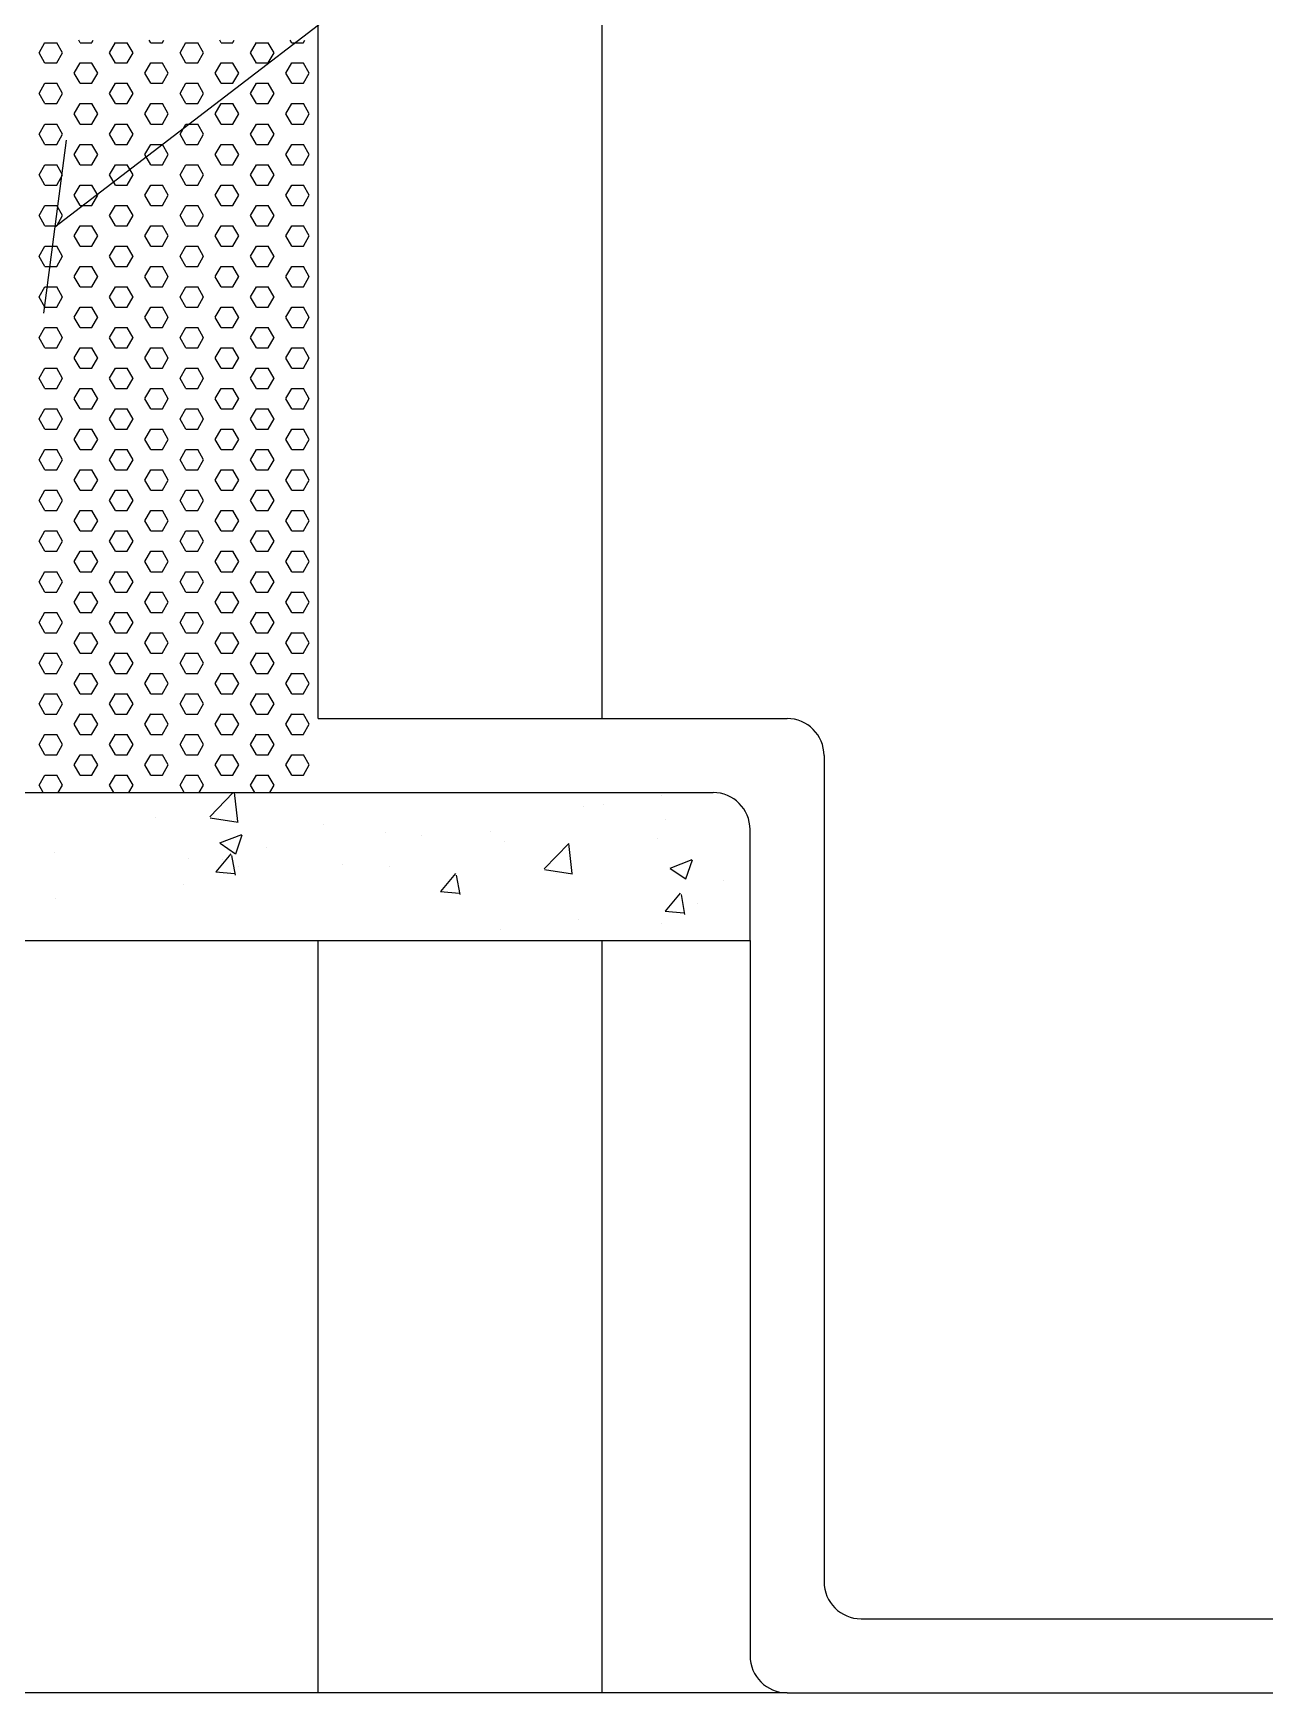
# Model space of a CAD drawing. Header units: metres. Extents: x 75088 to 75192, y -5136 to -5050.
# Drawn here: x 75128.98 to 75129.978, y -5055.519 to -5054.173 of the extents above; entities that cross this region are included whole.
import ezdxf

# ---------------------------------------------------------------- set-up
doc = ezdxf.new("R2010")
doc.units = ezdxf.units.M
doc.header["$MEASUREMENT"] = 0

# ---------------------------------------------------------------- blocks, each defined once
blk = doc.blocks.new('RH')
for p, q in [((33510.8523, -6300.782), (33511.6014, -6300.2078)), ((33511.066, -6301.1808), (33511.066, -6300.2408)), ((33511.296, -6301.1808), (33511.296, -6300.2408)), ((33510.8396, -6300.6409), (33510.8444, -6300.6327)), ((33510.8444, -6300.6328), (33510.8539, -6300.6328)), ((33510.8586, -6300.641), (33510.8539, -6300.6328)), ((33510.8729, -6300.6328), (33510.8718, -6300.6308)), ((33510.873, -6300.6328), (33510.8825, -6300.6328)), ((33510.8825, -6300.6327), (33510.8836, -6300.6308)), ((33510.8968, -6300.6409), (33510.9015, -6300.6327)), ((33510.9016, -6300.6328), (33510.9111, -6300.6328)), ((33510.9158, -6300.641), (33510.911, -6300.6328)), ((33510.9301, -6300.6328), (33510.929, -6300.6308)), ((33510.9301, -6300.6328), (33510.9397, -6300.6328)), ((33510.9396, -6300.6327), (33510.9407, -6300.6308)), ((33510.9539, -6300.6409), (33510.9587, -6300.6327)), ((33510.9587, -6300.6328), (33510.9682, -6300.6328)), ((33510.9729, -6300.641), (33510.9682, -6300.6328)), ((33510.9872, -6300.6328), (33510.9861, -6300.6308)), ((33510.9873, -6300.6328), (33510.9968, -6300.6328)), ((33510.9968, -6300.6327), (33510.9979, -6300.6308)), ((33511.0111, -6300.6409), (33511.0158, -6300.6327)), ((33511.0159, -6300.6328), (33511.0254, -6300.6328)), ((33511.0301, -6300.641), (33511.0253, -6300.6328)), ((33511.0444, -6300.6328), (33511.0433, -6300.6308)), ((33511.0444, -6300.6328), (33511.054, -6300.6328)), ((33511.0539, -6300.6327), (33511.055, -6300.6308)), ((33510.8443, -6300.6493), (33510.8396, -6300.641)), ((33510.8539, -6300.6492), (33510.8587, -6300.6409)), ((33510.9015, -6300.6493), (33510.8967, -6300.641)), ((33510.9111, -6300.6492), (33510.9158, -6300.6409)), ((33510.9586, -6300.6493), (33510.9539, -6300.641)), ((33510.9682, -6300.6492), (33510.973, -6300.6409)), ((33511.0158, -6300.6493), (33511.011, -6300.641)), ((33511.0254, -6300.6492), (33511.0301, -6300.6409)), ((33510.8444, -6300.6492), (33510.8539, -6300.6492)), ((33510.8682, -6300.6574), (33510.873, -6300.6492)), ((33510.8729, -6300.6657), (33510.8682, -6300.6575)), ((33510.873, -6300.6492), (33510.8825, -6300.6492)), ((33510.8872, -6300.6575), (33510.8824, -6300.6493)), ((33510.8825, -6300.6657), (33510.8872, -6300.6574)), ((33510.9016, -6300.6492), (33510.9111, -6300.6492)), ((33510.9253, -6300.6574), (33510.9301, -6300.6492)), ((33510.9301, -6300.6657), (33510.9253, -6300.6575)), ((33510.9301, -6300.6492), (33510.9397, -6300.6492)), ((33510.9444, -6300.6575), (33510.9396, -6300.6493)), ((33510.9396, -6300.6657), (33510.9444, -6300.6574)), ((33510.9587, -6300.6492), (33510.9682, -6300.6492)), ((33510.9825, -6300.6574), (33510.9873, -6300.6492)), ((33510.9872, -6300.6657), (33510.9825, -6300.6575)), ((33510.9873, -6300.6492), (33510.9968, -6300.6492)), ((33511.0015, -6300.6575), (33510.9967, -6300.6493)), ((33510.9968, -6300.6657), (33511.0015, -6300.6574)), ((33511.0159, -6300.6492), (33511.0254, -6300.6492)), ((33511.0396, -6300.6574), (33511.0444, -6300.6492)), ((33511.0444, -6300.6657), (33511.0396, -6300.6575)), ((33511.0444, -6300.6492), (33511.054, -6300.6492)), ((33511.0587, -6300.6575), (33511.0539, -6300.6493)), ((33511.0539, -6300.6657), (33511.0587, -6300.6574)), ((33510.8396, -6300.6739), (33510.8444, -6300.6657)), ((33510.8443, -6300.6822), (33510.8396, -6300.674)), ((33510.8444, -6300.6657), (33510.8539, -6300.6657)), ((33510.8586, -6300.674), (33510.8539, -6300.6657)), ((33510.8539, -6300.6822), (33510.8587, -6300.6739)), ((33510.873, -6300.6657), (33510.8825, -6300.6657)), ((33510.9015, -6300.6822), (33510.8967, -6300.674)), ((33510.8968, -6300.6739), (33510.9015, -6300.6657)), ((33510.9016, -6300.6657), (33510.9111, -6300.6657)), ((33510.9158, -6300.674), (33510.911, -6300.6657)), ((33510.9111, -6300.6822), (33510.9158, -6300.6739)), ((33510.9301, -6300.6657), (33510.9397, -6300.6657)), ((33510.9539, -6300.6739), (33510.9587, -6300.6657)), ((33510.9586, -6300.6822), (33510.9539, -6300.674)), ((33510.9587, -6300.6657), (33510.9682, -6300.6657)), ((33510.9729, -6300.674), (33510.9682, -6300.6657)), ((33510.9682, -6300.6822), (33510.973, -6300.6739)), ((33510.9873, -6300.6657), (33510.9968, -6300.6657)), ((33511.0158, -6300.6822), (33511.011, -6300.674)), ((33511.0111, -6300.6739), (33511.0158, -6300.6657)), ((33511.0159, -6300.6657), (33511.0254, -6300.6657)), ((33511.0301, -6300.674), (33511.0253, -6300.6657)), ((33511.0254, -6300.6822), (33511.0301, -6300.6739)), ((33511.0444, -6300.6657), (33511.054, -6300.6657)), ((33510.8444, -6300.6822), (33510.8539, -6300.6822)), ((33510.8682, -6300.6904), (33510.873, -6300.6822)), ((33510.873, -6300.6822), (33510.8825, -6300.6822)), ((33510.8872, -6300.6905), (33510.8824, -6300.6822)), ((33510.9016, -6300.6822), (33510.9111, -6300.6822)), ((33510.9253, -6300.6904), (33510.9301, -6300.6822)), ((33510.9301, -6300.6822), (33510.9397, -6300.6822)), ((33510.9444, -6300.6905), (33510.9396, -6300.6822)), ((33510.9587, -6300.6822), (33510.9682, -6300.6822)), ((33510.9825, -6300.6904), (33510.9873, -6300.6822)), ((33510.9873, -6300.6822), (33510.9968, -6300.6822)), ((33511.0015, -6300.6905), (33510.9967, -6300.6822)), ((33511.0159, -6300.6822), (33511.0254, -6300.6822)), ((33511.0396, -6300.6904), (33511.0444, -6300.6822)), ((33511.0444, -6300.6822), (33511.054, -6300.6822)), ((33511.0587, -6300.6905), (33511.0539, -6300.6822)), ((33510.8396, -6300.7069), (33510.8444, -6300.6987)), ((33510.8444, -6300.6987), (33510.8539, -6300.6987)), ((33510.8586, -6300.707), (33510.8539, -6300.6987)), ((33510.8729, -6300.6987), (33510.8682, -6300.6905)), ((33510.873, -6300.6987), (33510.8825, -6300.6987)), ((33510.8825, -6300.6987), (33510.8872, -6300.6904)), ((33510.8968, -6300.7069), (33510.9015, -6300.6987)), ((33510.9016, -6300.6987), (33510.9111, -6300.6987)), ((33510.9158, -6300.707), (33510.911, -6300.6987)), ((33510.9301, -6300.6987), (33510.9253, -6300.6905)), ((33510.9301, -6300.6987), (33510.9397, -6300.6987)), ((33510.9396, -6300.6987), (33510.9444, -6300.6904)), ((33510.9539, -6300.7069), (33510.9587, -6300.6987)), ((33510.9587, -6300.6987), (33510.9682, -6300.6987)), ((33510.9729, -6300.707), (33510.9682, -6300.6987)), ((33510.9872, -6300.6987), (33510.9825, -6300.6905)), ((33510.9873, -6300.6987), (33510.9968, -6300.6987)), ((33510.9968, -6300.6987), (33511.0015, -6300.6904)), ((33511.0111, -6300.7069), (33511.0158, -6300.6987)), ((33511.0159, -6300.6987), (33511.0254, -6300.6987)), ((33511.0301, -6300.707), (33511.0253, -6300.6987)), ((33511.0444, -6300.6987), (33511.0396, -6300.6905)), ((33511.0444, -6300.6987), (33511.054, -6300.6987)), ((33511.0539, -6300.6987), (33511.0587, -6300.6904)), ((33510.8443, -6300.7152), (33510.8396, -6300.707)), ((33510.8444, -6300.7152), (33510.8539, -6300.7152)), ((33510.8539, -6300.7152), (33510.8587, -6300.7069)), ((33510.8682, -6300.7234), (33510.873, -6300.7152)), ((33510.873, -6300.7152), (33510.8825, -6300.7152)), ((33510.8872, -6300.7235), (33510.8824, -6300.7152)), ((33510.9015, -6300.7152), (33510.8967, -6300.707)), ((33510.9016, -6300.7152), (33510.9111, -6300.7152)), ((33510.9111, -6300.7152), (33510.9158, -6300.7069)), ((33510.9253, -6300.7234), (33510.9301, -6300.7152)), ((33510.9301, -6300.7152), (33510.9397, -6300.7152)), ((33510.9444, -6300.7235), (33510.9396, -6300.7152)), ((33510.9586, -6300.7152), (33510.9539, -6300.707)), ((33510.9587, -6300.7152), (33510.9682, -6300.7152)), ((33510.9682, -6300.7152), (33510.973, -6300.7069)), ((33510.9825, -6300.7234), (33510.9873, -6300.7152)), ((33510.9873, -6300.7152), (33510.9968, -6300.7152)), ((33511.0015, -6300.7235), (33510.9967, -6300.7152)), ((33511.0158, -6300.7152), (33511.011, -6300.707)), ((33511.0159, -6300.7152), (33511.0254, -6300.7152)), ((33511.0254, -6300.7152), (33511.0301, -6300.7069)), ((33511.0396, -6300.7234), (33511.0444, -6300.7152)), ((33511.0444, -6300.7152), (33511.054, -6300.7152)), ((33511.0587, -6300.7235), (33511.0539, -6300.7152)), ((33510.8729, -6300.7317), (33510.8682, -6300.7235)), ((33510.8825, -6300.7317), (33510.8872, -6300.7234)), ((33510.9301, -6300.7317), (33510.9253, -6300.7235)), ((33510.9396, -6300.7317), (33510.9444, -6300.7234)), ((33510.9872, -6300.7317), (33510.9825, -6300.7235)), ((33510.9968, -6300.7317), (33511.0015, -6300.7234)), ((33511.0444, -6300.7317), (33511.0396, -6300.7235)), ((33511.0539, -6300.7317), (33511.0587, -6300.7234)), ((33510.8396, -6300.7399), (33510.8444, -6300.7317)), ((33510.8443, -6300.7482), (33510.8396, -6300.74)), ((33510.8444, -6300.7317), (33510.8539, -6300.7317)), ((33510.8586, -6300.74), (33510.8539, -6300.7317)), ((33510.8539, -6300.7482), (33510.8587, -6300.7399)), ((33510.873, -6300.7317), (33510.8825, -6300.7317)), ((33510.9015, -6300.7482), (33510.8967, -6300.74)), ((33510.8968, -6300.7399), (33510.9015, -6300.7317)), ((33510.9016, -6300.7317), (33510.9111, -6300.7317)), ((33510.9158, -6300.74), (33510.911, -6300.7317)), ((33510.9111, -6300.7482), (33510.9158, -6300.7399)), ((33510.9301, -6300.7317), (33510.9397, -6300.7317)), ((33510.9539, -6300.7399), (33510.9587, -6300.7317)), ((33510.9586, -6300.7482), (33510.9539, -6300.74)), ((33510.9587, -6300.7317), (33510.9682, -6300.7317)), ((33510.9729, -6300.74), (33510.9682, -6300.7317)), ((33510.9682, -6300.7482), (33510.973, -6300.7399)), ((33510.9873, -6300.7317), (33510.9968, -6300.7317)), ((33511.0158, -6300.7482), (33511.011, -6300.74)), ((33511.0111, -6300.7399), (33511.0158, -6300.7317)), ((33511.0159, -6300.7317), (33511.0254, -6300.7317)), ((33511.0301, -6300.74), (33511.0253, -6300.7317)), ((33511.0254, -6300.7482), (33511.0301, -6300.7399)), ((33511.0444, -6300.7317), (33511.054, -6300.7317)), ((33510.8444, -6300.7482), (33510.8539, -6300.7482)), ((33510.8682, -6300.7564), (33510.873, -6300.7482)), ((33510.873, -6300.7482), (33510.8825, -6300.7482)), ((33510.8872, -6300.7565), (33510.8824, -6300.7482)), ((33510.9016, -6300.7482), (33510.9111, -6300.7482)), ((33510.9253, -6300.7564), (33510.9301, -6300.7482)), ((33510.9301, -6300.7482), (33510.9397, -6300.7482)), ((33510.9444, -6300.7565), (33510.9396, -6300.7482)), ((33510.9587, -6300.7482), (33510.9682, -6300.7482)), ((33510.9825, -6300.7564), (33510.9873, -6300.7482)), ((33510.9873, -6300.7482), (33510.9968, -6300.7482)), ((33511.0015, -6300.7565), (33510.9967, -6300.7482)), ((33511.0159, -6300.7482), (33511.0254, -6300.7482)), ((33511.0396, -6300.7564), (33511.0444, -6300.7482)), ((33511.0444, -6300.7482), (33511.054, -6300.7482)), ((33511.0587, -6300.7565), (33511.0539, -6300.7482)), ((33510.8396, -6300.7729), (33510.8444, -6300.7647)), ((33510.8444, -6300.7647), (33510.8539, -6300.7647)), ((33510.8586, -6300.773), (33510.8539, -6300.7647)), ((33510.8729, -6300.7647), (33510.8682, -6300.7565)), ((33510.873, -6300.7647), (33510.8825, -6300.7647)), ((33510.8825, -6300.7647), (33510.8872, -6300.7564)), ((33510.8968, -6300.7729), (33510.9015, -6300.7647)), ((33510.9016, -6300.7647), (33510.9111, -6300.7647)), ((33510.9158, -6300.773), (33510.911, -6300.7647)), ((33510.9301, -6300.7647), (33510.9253, -6300.7565)), ((33510.9301, -6300.7647), (33510.9397, -6300.7647)), ((33510.9396, -6300.7647), (33510.9444, -6300.7564)), ((33510.9539, -6300.7729), (33510.9587, -6300.7647)), ((33510.9587, -6300.7647), (33510.9682, -6300.7647)), ((33510.9729, -6300.773), (33510.9682, -6300.7647)), ((33510.9872, -6300.7647), (33510.9825, -6300.7565)), ((33510.9873, -6300.7647), (33510.9968, -6300.7647)), ((33510.9968, -6300.7647), (33511.0015, -6300.7564)), ((33511.0111, -6300.7729), (33511.0158, -6300.7647)), ((33511.0159, -6300.7647), (33511.0254, -6300.7647)), ((33511.0301, -6300.773), (33511.0253, -6300.7647)), ((33511.0444, -6300.7647), (33511.0396, -6300.7565)), ((33511.0444, -6300.7647), (33511.054, -6300.7647)), ((33511.0539, -6300.7647), (33511.0587, -6300.7564)), ((33510.8443, -6300.7812), (33510.8396, -6300.773)), ((33510.8444, -6300.7812), (33510.8539, -6300.7812)), ((33510.8539, -6300.7812), (33510.8587, -6300.7729)), ((33510.8682, -6300.7894), (33510.873, -6300.7812)), ((33510.873, -6300.7812), (33510.8825, -6300.7812)), ((33510.8872, -6300.7895), (33510.8824, -6300.7812)), ((33510.9015, -6300.7812), (33510.8967, -6300.773)), ((33510.9016, -6300.7812), (33510.9111, -6300.7812)), ((33510.9111, -6300.7812), (33510.9158, -6300.7729)), ((33510.9253, -6300.7894), (33510.9301, -6300.7812)), ((33510.9301, -6300.7812), (33510.9397, -6300.7812)), ((33510.9444, -6300.7895), (33510.9396, -6300.7812)), ((33510.9586, -6300.7812), (33510.9539, -6300.773)), ((33510.9587, -6300.7812), (33510.9682, -6300.7812)), ((33510.9682, -6300.7812), (33510.973, -6300.7729)), ((33510.9825, -6300.7894), (33510.9873, -6300.7812)), ((33510.9873, -6300.7812), (33510.9968, -6300.7812)), ((33511.0015, -6300.7895), (33510.9967, -6300.7812)), ((33511.0158, -6300.7812), (33511.011, -6300.773)), ((33511.0159, -6300.7812), (33511.0254, -6300.7812)), ((33511.0254, -6300.7812), (33511.0301, -6300.7729)), ((33511.0396, -6300.7894), (33511.0444, -6300.7812)), ((33511.0444, -6300.7812), (33511.054, -6300.7812)), ((33511.0587, -6300.7895), (33511.0539, -6300.7812)), ((33510.8729, -6300.7977), (33510.8682, -6300.7895)), ((33510.8825, -6300.7977), (33510.8872, -6300.7894)), ((33510.9301, -6300.7977), (33510.9253, -6300.7895)), ((33510.9396, -6300.7977), (33510.9444, -6300.7894)), ((33510.9872, -6300.7977), (33510.9825, -6300.7895)), ((33510.9968, -6300.7977), (33511.0015, -6300.7894)), ((33511.0444, -6300.7977), (33511.0396, -6300.7895)), ((33511.0539, -6300.7977), (33511.0587, -6300.7894)), ((33510.8396, -6300.8059), (33510.8444, -6300.7977)), ((33510.8443, -6300.8142), (33510.8396, -6300.806)), ((33510.8444, -6300.7977), (33510.8539, -6300.7977)), ((33510.8586, -6300.806), (33510.8539, -6300.7977)), ((33510.8539, -6300.8142), (33510.8587, -6300.8059)), ((33510.873, -6300.7977), (33510.8825, -6300.7977)), ((33510.9015, -6300.8142), (33510.8967, -6300.806)), ((33510.8968, -6300.8059), (33510.9015, -6300.7977)), ((33510.9016, -6300.7977), (33510.9111, -6300.7977)), ((33510.9158, -6300.806), (33510.911, -6300.7977)), ((33510.9111, -6300.8142), (33510.9158, -6300.8059)), ((33510.9301, -6300.7977), (33510.9397, -6300.7977)), ((33510.9539, -6300.8059), (33510.9587, -6300.7977)), ((33510.9586, -6300.8142), (33510.9539, -6300.806)), ((33510.9587, -6300.7977), (33510.9682, -6300.7977)), ((33510.9729, -6300.806), (33510.9682, -6300.7977)), ((33510.9682, -6300.8142), (33510.973, -6300.8059)), ((33510.9873, -6300.7977), (33510.9968, -6300.7977)), ((33511.0158, -6300.8142), (33511.011, -6300.806)), ((33511.0111, -6300.8059), (33511.0158, -6300.7977)), ((33511.0159, -6300.7977), (33511.0254, -6300.7977)), ((33511.0301, -6300.806), (33511.0253, -6300.7977)), ((33511.0254, -6300.8142), (33511.0301, -6300.8059)), ((33511.0444, -6300.7977), (33511.054, -6300.7977)), ((33510.8444, -6300.8142), (33510.8539, -6300.8142)), ((33510.8682, -6300.8224), (33510.873, -6300.8142)), ((33510.8729, -6300.8307), (33510.8682, -6300.8225)), ((33510.873, -6300.8142), (33510.8825, -6300.8142)), ((33510.8872, -6300.8225), (33510.8824, -6300.8142)), ((33510.8825, -6300.8307), (33510.8872, -6300.8224)), ((33510.9016, -6300.8142), (33510.9111, -6300.8142)), ((33510.9253, -6300.8224), (33510.9301, -6300.8142)), ((33510.9301, -6300.8307), (33510.9253, -6300.8225)), ((33510.9301, -6300.8142), (33510.9397, -6300.8142)), ((33510.9444, -6300.8225), (33510.9396, -6300.8142)), ((33510.9396, -6300.8307), (33510.9444, -6300.8224)), ((33510.9587, -6300.8142), (33510.9682, -6300.8142)), ((33510.9825, -6300.8224), (33510.9873, -6300.8142)), ((33510.9872, -6300.8307), (33510.9825, -6300.8225)), ((33510.9873, -6300.8142), (33510.9968, -6300.8142)), ((33511.0015, -6300.8225), (33510.9967, -6300.8142)), ((33510.9968, -6300.8307), (33511.0015, -6300.8224)), ((33511.0159, -6300.8142), (33511.0254, -6300.8142)), ((33511.0396, -6300.8224), (33511.0444, -6300.8142)), ((33511.0444, -6300.8307), (33511.0396, -6300.8225)), ((33511.0444, -6300.8142), (33511.054, -6300.8142)), ((33511.0587, -6300.8225), (33511.0539, -6300.8142)), ((33511.0539, -6300.8307), (33511.0587, -6300.8224)), ((33510.8396, -6300.8389), (33510.8444, -6300.8307)), ((33510.8444, -6300.8307), (33510.8539, -6300.8307)), ((33510.8586, -6300.839), (33510.8539, -6300.8307)), ((33510.873, -6300.8307), (33510.8825, -6300.8307)), ((33510.8968, -6300.8389), (33510.9015, -6300.8307)), ((33510.9016, -6300.8307), (33510.9111, -6300.8307)), ((33510.9158, -6300.839), (33510.911, -6300.8307)), ((33510.9301, -6300.8307), (33510.9397, -6300.8307)), ((33510.9539, -6300.8389), (33510.9587, -6300.8307)), ((33510.9587, -6300.8307), (33510.9682, -6300.8307)), ((33510.9729, -6300.839), (33510.9682, -6300.8307)), ((33510.9873, -6300.8307), (33510.9968, -6300.8307)), ((33511.0111, -6300.8389), (33511.0158, -6300.8307)), ((33511.0159, -6300.8307), (33511.0254, -6300.8307)), ((33511.0301, -6300.839), (33511.0253, -6300.8307)), ((33511.0444, -6300.8307), (33511.054, -6300.8307)), ((33510.8443, -6300.8472), (33510.8396, -6300.839)), ((33510.8444, -6300.8472), (33510.8539, -6300.8472)), ((33510.8539, -6300.8472), (33510.8587, -6300.8389)), ((33510.8682, -6300.8554), (33510.873, -6300.8472)), ((33510.873, -6300.8472), (33510.8825, -6300.8472)), ((33510.8872, -6300.8555), (33510.8824, -6300.8472)), ((33510.9015, -6300.8472), (33510.8967, -6300.839)), ((33510.9016, -6300.8472), (33510.9111, -6300.8472)), ((33510.9111, -6300.8472), (33510.9158, -6300.8389)), ((33510.9253, -6300.8554), (33510.9301, -6300.8472)), ((33510.9301, -6300.8472), (33510.9397, -6300.8472)), ((33510.9444, -6300.8555), (33510.9396, -6300.8472)), ((33510.9586, -6300.8472), (33510.9539, -6300.839)), ((33510.9587, -6300.8472), (33510.9682, -6300.8472)), ((33510.9682, -6300.8472), (33510.973, -6300.8389)), ((33510.9825, -6300.8554), (33510.9873, -6300.8472)), ((33510.9873, -6300.8472), (33510.9968, -6300.8472)), ((33511.0015, -6300.8555), (33510.9967, -6300.8472)), ((33511.0158, -6300.8472), (33511.011, -6300.839)), ((33511.0159, -6300.8472), (33511.0254, -6300.8472)), ((33511.0254, -6300.8472), (33511.0301, -6300.8389)), ((33511.0396, -6300.8554), (33511.0444, -6300.8472)), ((33511.0444, -6300.8472), (33511.054, -6300.8472)), ((33511.0587, -6300.8555), (33511.0539, -6300.8472)), ((33510.8396, -6300.8719), (33510.8444, -6300.8637)), ((33510.8444, -6300.8637), (33510.8539, -6300.8637)), ((33510.8586, -6300.872), (33510.8539, -6300.8637)), ((33510.8729, -6300.8637), (33510.8682, -6300.8555)), ((33510.873, -6300.8637), (33510.8825, -6300.8637)), ((33510.8825, -6300.8637), (33510.8872, -6300.8554)), ((33510.8968, -6300.8719), (33510.9015, -6300.8637)), ((33510.9016, -6300.8637), (33510.9111, -6300.8637)), ((33510.9158, -6300.872), (33510.911, -6300.8637)), ((33510.9301, -6300.8637), (33510.9253, -6300.8555)), ((33510.9301, -6300.8637), (33510.9397, -6300.8637)), ((33510.9396, -6300.8637), (33510.9444, -6300.8554)), ((33510.9539, -6300.8719), (33510.9587, -6300.8637)), ((33510.9587, -6300.8637), (33510.9682, -6300.8637)), ((33510.9729, -6300.872), (33510.9682, -6300.8637)), ((33510.9872, -6300.8637), (33510.9825, -6300.8555)), ((33510.9873, -6300.8637), (33510.9968, -6300.8637)), ((33510.9968, -6300.8637), (33511.0015, -6300.8554)), ((33511.0111, -6300.8719), (33511.0158, -6300.8637)), ((33511.0159, -6300.8637), (33511.0254, -6300.8637)), ((33511.0301, -6300.872), (33511.0253, -6300.8637)), ((33511.0444, -6300.8637), (33511.0396, -6300.8555)), ((33511.0444, -6300.8637), (33511.054, -6300.8637)), ((33511.0539, -6300.8637), (33511.0587, -6300.8554)), ((33510.8443, -6300.8802), (33510.8396, -6300.872)), ((33510.8539, -6300.8802), (33510.8587, -6300.8719)), ((33510.9015, -6300.8802), (33510.8967, -6300.872)), ((33510.9111, -6300.8802), (33510.9158, -6300.8719)), ((33510.9586, -6300.8802), (33510.9539, -6300.872)), ((33510.9682, -6300.8802), (33510.973, -6300.8719)), ((33511.0158, -6300.8802), (33511.011, -6300.872)), ((33511.0254, -6300.8802), (33511.0301, -6300.8719)), ((33510.8444, -6300.8802), (33510.8539, -6300.8802)), ((33510.8682, -6300.8884), (33510.873, -6300.8802)), ((33510.8729, -6300.8967), (33510.8682, -6300.8885)), ((33510.873, -6300.8802), (33510.8825, -6300.8802)), ((33510.8872, -6300.8885), (33510.8824, -6300.8802)), ((33510.8825, -6300.8967), (33510.8872, -6300.8884)), ((33510.9016, -6300.8802), (33510.9111, -6300.8802)), ((33510.9253, -6300.8884), (33510.9301, -6300.8802)), ((33510.9301, -6300.8967), (33510.9253, -6300.8885)), ((33510.9301, -6300.8802), (33510.9397, -6300.8802)), ((33510.9444, -6300.8885), (33510.9396, -6300.8802)), ((33510.9396, -6300.8967), (33510.9444, -6300.8884)), ((33510.9587, -6300.8802), (33510.9682, -6300.8802)), ((33510.9825, -6300.8884), (33510.9873, -6300.8802)), ((33510.9872, -6300.8967), (33510.9825, -6300.8885)), ((33510.9873, -6300.8802), (33510.9968, -6300.8802)), ((33511.0015, -6300.8885), (33510.9967, -6300.8802)), ((33510.9968, -6300.8967), (33511.0015, -6300.8884)), ((33511.0159, -6300.8802), (33511.0254, -6300.8802)), ((33511.0396, -6300.8884), (33511.0444, -6300.8802)), ((33511.0444, -6300.8967), (33511.0396, -6300.8885)), ((33511.0444, -6300.8802), (33511.054, -6300.8802)), ((33511.0587, -6300.8885), (33511.0539, -6300.8802)), ((33511.0539, -6300.8967), (33511.0587, -6300.8884)), ((33510.8396, -6300.9049), (33510.8444, -6300.8967)), ((33510.8444, -6300.8967), (33510.8539, -6300.8967)), ((33510.8586, -6300.905), (33510.8539, -6300.8967)), ((33510.873, -6300.8967), (33510.8825, -6300.8967)), ((33510.8968, -6300.9049), (33510.9015, -6300.8967)), ((33510.9016, -6300.8967), (33510.9111, -6300.8967)), ((33510.9158, -6300.905), (33510.911, -6300.8967)), ((33510.9301, -6300.8967), (33510.9397, -6300.8967)), ((33510.9539, -6300.9049), (33510.9587, -6300.8967)), ((33510.9587, -6300.8967), (33510.9682, -6300.8967)), ((33510.9729, -6300.905), (33510.9682, -6300.8967)), ((33510.9873, -6300.8967), (33510.9968, -6300.8967)), ((33511.0111, -6300.9049), (33511.0158, -6300.8967)), ((33511.0159, -6300.8967), (33511.0254, -6300.8967)), ((33511.0301, -6300.905), (33511.0253, -6300.8967)), ((33511.0444, -6300.8967), (33511.054, -6300.8967)), ((33510.8443, -6300.9132), (33510.8396, -6300.905)), ((33510.8444, -6300.9132), (33510.8539, -6300.9132)), ((33510.8539, -6300.9132), (33510.8587, -6300.9049)), ((33510.8682, -6300.9214), (33510.873, -6300.9132)), ((33510.873, -6300.9132), (33510.8825, -6300.9132)), ((33510.8872, -6300.9215), (33510.8824, -6300.9132)), ((33510.9015, -6300.9132), (33510.8967, -6300.905)), ((33510.9016, -6300.9132), (33510.9111, -6300.9132)), ((33510.9111, -6300.9132), (33510.9158, -6300.9049)), ((33510.9253, -6300.9214), (33510.9301, -6300.9132)), ((33510.9301, -6300.9132), (33510.9397, -6300.9132)), ((33510.9444, -6300.9215), (33510.9396, -6300.9132)), ((33510.9586, -6300.9132), (33510.9539, -6300.905)), ((33510.9587, -6300.9132), (33510.9682, -6300.9132)), ((33510.9682, -6300.9132), (33510.973, -6300.9049)), ((33510.9825, -6300.9214), (33510.9873, -6300.9132)), ((33510.9873, -6300.9132), (33510.9968, -6300.9132)), ((33511.0015, -6300.9215), (33510.9967, -6300.9132)), ((33511.0158, -6300.9132), (33511.011, -6300.905)), ((33511.0159, -6300.9132), (33511.0254, -6300.9132)), ((33511.0254, -6300.9132), (33511.0301, -6300.9049)), ((33511.0396, -6300.9214), (33511.0444, -6300.9132)), ((33511.0444, -6300.9132), (33511.054, -6300.9132)), ((33511.0587, -6300.9215), (33511.0539, -6300.9132)), ((33510.8396, -6300.9379), (33510.8444, -6300.9296)), ((33510.8444, -6300.9297), (33510.8539, -6300.9297)), ((33510.8586, -6300.938), (33510.8539, -6300.9297)), ((33510.8729, -6300.9297), (33510.8682, -6300.9215)), ((33510.873, -6300.9297), (33510.8825, -6300.9297)), ((33510.8825, -6300.9296), (33510.8872, -6300.9214)), ((33510.8968, -6300.9379), (33510.9015, -6300.9296)), ((33510.9016, -6300.9297), (33510.9111, -6300.9297)), ((33510.9158, -6300.938), (33510.911, -6300.9297)), ((33510.9301, -6300.9297), (33510.9253, -6300.9215)), ((33510.9301, -6300.9297), (33510.9397, -6300.9297)), ((33510.9396, -6300.9296), (33510.9444, -6300.9214)), ((33510.9539, -6300.9379), (33510.9587, -6300.9296)), ((33510.9587, -6300.9297), (33510.9682, -6300.9297)), ((33510.9729, -6300.938), (33510.9682, -6300.9297)), ((33510.9872, -6300.9297), (33510.9825, -6300.9215)), ((33510.9873, -6300.9297), (33510.9968, -6300.9297)), ((33510.9968, -6300.9296), (33511.0015, -6300.9214)), ((33511.0111, -6300.9379), (33511.0158, -6300.9296)), ((33511.0159, -6300.9297), (33511.0254, -6300.9297)), ((33511.0301, -6300.938), (33511.0253, -6300.9297)), ((33511.0444, -6300.9297), (33511.0396, -6300.9215)), ((33511.0444, -6300.9297), (33511.054, -6300.9297)), ((33511.0539, -6300.9296), (33511.0587, -6300.9214)), ((33510.8443, -6300.9462), (33510.8396, -6300.938)), ((33510.8539, -6300.9461), (33510.8587, -6300.9379)), ((33510.9015, -6300.9462), (33510.8967, -6300.938)), ((33510.9111, -6300.9461), (33510.9158, -6300.9379)), ((33510.9586, -6300.9462), (33510.9539, -6300.938)), ((33510.9682, -6300.9461), (33510.973, -6300.9379)), ((33511.0158, -6300.9462), (33511.011, -6300.938)), ((33511.0254, -6300.9461), (33511.0301, -6300.9379)), ((33510.8444, -6300.9462), (33510.8539, -6300.9462)), ((33510.8682, -6300.9544), (33510.873, -6300.9461)), ((33510.8729, -6300.9627), (33510.8682, -6300.9545)), ((33510.873, -6300.9462), (33510.8825, -6300.9462)), ((33510.8872, -6300.9545), (33510.8824, -6300.9462)), ((33510.8825, -6300.9626), (33510.8872, -6300.9544)), ((33510.9016, -6300.9462), (33510.9111, -6300.9462)), ((33510.9253, -6300.9544), (33510.9301, -6300.9461)), ((33510.9301, -6300.9627), (33510.9253, -6300.9545)), ((33510.9301, -6300.9462), (33510.9397, -6300.9462)), ((33510.9444, -6300.9545), (33510.9396, -6300.9462)), ((33510.9396, -6300.9626), (33510.9444, -6300.9544)), ((33510.9587, -6300.9462), (33510.9682, -6300.9462)), ((33510.9825, -6300.9544), (33510.9873, -6300.9461)), ((33510.9872, -6300.9627), (33510.9825, -6300.9545)), ((33510.9873, -6300.9462), (33510.9968, -6300.9462)), ((33511.0015, -6300.9545), (33510.9967, -6300.9462)), ((33510.9968, -6300.9626), (33511.0015, -6300.9544)), ((33511.0159, -6300.9462), (33511.0254, -6300.9462)), ((33511.0396, -6300.9544), (33511.0444, -6300.9461)), ((33511.0444, -6300.9627), (33511.0396, -6300.9545)), ((33511.0444, -6300.9462), (33511.054, -6300.9462)), ((33511.0587, -6300.9545), (33511.0539, -6300.9462)), ((33511.0539, -6300.9626), (33511.0587, -6300.9544)), ((33510.8396, -6300.9709), (33510.8444, -6300.9626)), ((33510.8443, -6300.9792), (33510.8396, -6300.971)), ((33510.8444, -6300.9627), (33510.8539, -6300.9627)), ((33510.8586, -6300.971), (33510.8539, -6300.9627)), ((33510.8539, -6300.9791), (33510.8587, -6300.9709)), ((33510.873, -6300.9627), (33510.8825, -6300.9627)), ((33510.9015, -6300.9792), (33510.8967, -6300.971)), ((33510.8968, -6300.9709), (33510.9015, -6300.9626)), ((33510.9016, -6300.9627), (33510.9111, -6300.9627)), ((33510.9158, -6300.971), (33510.911, -6300.9627)), ((33510.9111, -6300.9791), (33510.9158, -6300.9709)), ((33510.9301, -6300.9627), (33510.9397, -6300.9627)), ((33510.9539, -6300.9709), (33510.9587, -6300.9626)), ((33510.9586, -6300.9792), (33510.9539, -6300.971)), ((33510.9587, -6300.9627), (33510.9682, -6300.9627)), ((33510.9729, -6300.971), (33510.9682, -6300.9627)), ((33510.9682, -6300.9791), (33510.973, -6300.9709)), ((33510.9873, -6300.9627), (33510.9968, -6300.9627)), ((33511.0158, -6300.9792), (33511.011, -6300.971)), ((33511.0111, -6300.9709), (33511.0158, -6300.9626)), ((33511.0159, -6300.9627), (33511.0254, -6300.9627)), ((33511.0301, -6300.971), (33511.0253, -6300.9627)), ((33511.0254, -6300.9791), (33511.0301, -6300.9709)), ((33511.0444, -6300.9627), (33511.054, -6300.9627)), ((33510.8444, -6300.9792), (33510.8539, -6300.9792)), ((33510.8682, -6300.9874), (33510.873, -6300.9791)), ((33510.873, -6300.9792), (33510.8825, -6300.9792)), ((33510.8872, -6300.9875), (33510.8824, -6300.9792)), ((33510.9016, -6300.9792), (33510.9111, -6300.9792)), ((33510.9253, -6300.9874), (33510.9301, -6300.9791)), ((33510.9301, -6300.9792), (33510.9397, -6300.9792)), ((33510.9444, -6300.9875), (33510.9396, -6300.9792)), ((33510.9587, -6300.9792), (33510.9682, -6300.9792)), ((33510.9825, -6300.9874), (33510.9873, -6300.9791)), ((33510.9873, -6300.9792), (33510.9968, -6300.9792)), ((33511.0015, -6300.9875), (33510.9967, -6300.9792)), ((33511.0159, -6300.9792), (33511.0254, -6300.9792)), ((33511.0396, -6300.9874), (33511.0444, -6300.9791)), ((33511.0444, -6300.9792), (33511.054, -6300.9792)), ((33511.0587, -6300.9875), (33511.0539, -6300.9792)), ((33510.8396, -6301.0039), (33510.8444, -6300.9956)), ((33510.8444, -6300.9957), (33510.8539, -6300.9957)), ((33510.8586, -6301.004), (33510.8539, -6300.9957)), ((33510.8729, -6300.9957), (33510.8682, -6300.9875)), ((33510.873, -6300.9957), (33510.8825, -6300.9957)), ((33510.8825, -6300.9956), (33510.8872, -6300.9874)), ((33510.8968, -6301.0039), (33510.9015, -6300.9956)), ((33510.9016, -6300.9957), (33510.9111, -6300.9957)), ((33510.9158, -6301.004), (33510.911, -6300.9957)), ((33510.9301, -6300.9957), (33510.9253, -6300.9875)), ((33510.9301, -6300.9957), (33510.9397, -6300.9957)), ((33510.9396, -6300.9956), (33510.9444, -6300.9874)), ((33510.9539, -6301.0039), (33510.9587, -6300.9956)), ((33510.9587, -6300.9957), (33510.9682, -6300.9957)), ((33510.9729, -6301.004), (33510.9682, -6300.9957)), ((33510.9872, -6300.9957), (33510.9825, -6300.9875)), ((33510.9873, -6300.9957), (33510.9968, -6300.9957)), ((33510.9968, -6300.9956), (33511.0015, -6300.9874)), ((33511.0111, -6301.0039), (33511.0158, -6300.9956)), ((33511.0159, -6300.9957), (33511.0254, -6300.9957)), ((33511.0301, -6301.004), (33511.0253, -6300.9957)), ((33511.0444, -6300.9957), (33511.0396, -6300.9875)), ((33511.0444, -6300.9957), (33511.054, -6300.9957)), ((33511.0539, -6300.9956), (33511.0587, -6300.9874)), ((33510.8443, -6301.0122), (33510.8396, -6301.004)), ((33510.8539, -6301.0121), (33510.8587, -6301.0039)), ((33510.9015, -6301.0122), (33510.8967, -6301.004)), ((33510.9111, -6301.0121), (33510.9158, -6301.0039)), ((33510.9586, -6301.0122), (33510.9539, -6301.004)), ((33510.9682, -6301.0121), (33510.973, -6301.0039)), ((33511.0158, -6301.0122), (33511.011, -6301.004)), ((33511.0254, -6301.0121), (33511.0301, -6301.0039)), ((33510.8444, -6301.0122), (33510.8539, -6301.0122)), ((33510.8682, -6301.0204), (33510.873, -6301.0121)), ((33510.8729, -6301.0287), (33510.8682, -6301.0205)), ((33510.873, -6301.0122), (33510.8825, -6301.0122)), ((33510.8872, -6301.0205), (33510.8824, -6301.0122)), ((33510.8825, -6301.0286), (33510.8872, -6301.0204)), ((33510.9016, -6301.0122), (33510.9111, -6301.0122)), ((33510.9253, -6301.0204), (33510.9301, -6301.0121)), ((33510.9301, -6301.0287), (33510.9253, -6301.0205)), ((33510.9301, -6301.0122), (33510.9397, -6301.0122)), ((33510.9444, -6301.0205), (33510.9396, -6301.0122)), ((33510.9396, -6301.0286), (33510.9444, -6301.0204)), ((33510.9587, -6301.0122), (33510.9682, -6301.0122)), ((33510.9825, -6301.0204), (33510.9873, -6301.0121)), ((33510.9872, -6301.0287), (33510.9825, -6301.0205)), ((33510.9873, -6301.0122), (33510.9968, -6301.0122)), ((33511.0015, -6301.0205), (33510.9967, -6301.0122)), ((33510.9968, -6301.0286), (33511.0015, -6301.0204)), ((33511.0159, -6301.0122), (33511.0254, -6301.0122)), ((33511.0396, -6301.0204), (33511.0444, -6301.0121)), ((33511.0444, -6301.0287), (33511.0396, -6301.0205)), ((33511.0444, -6301.0122), (33511.054, -6301.0122)), ((33511.0587, -6301.0205), (33511.0539, -6301.0122)), ((33511.0539, -6301.0286), (33511.0587, -6301.0204)), ((33510.8396, -6301.0369), (33510.8444, -6301.0286)), ((33510.8443, -6301.0452), (33510.8396, -6301.0369)), ((33510.8444, -6301.0287), (33510.8539, -6301.0287)), ((33510.8586, -6301.0369), (33510.8539, -6301.0287)), ((33510.8539, -6301.0451), (33510.8587, -6301.0369)), ((33510.873, -6301.0287), (33510.8825, -6301.0287)), ((33510.9015, -6301.0452), (33510.8967, -6301.0369)), ((33510.8968, -6301.0369), (33510.9015, -6301.0286)), ((33510.9016, -6301.0287), (33510.9111, -6301.0287)), ((33510.9158, -6301.0369), (33510.911, -6301.0287)), ((33510.9111, -6301.0451), (33510.9158, -6301.0369)), ((33510.9301, -6301.0287), (33510.9397, -6301.0287)), ((33510.9539, -6301.0369), (33510.9587, -6301.0286)), ((33510.9586, -6301.0452), (33510.9539, -6301.0369)), ((33510.9587, -6301.0287), (33510.9682, -6301.0287)), ((33510.9729, -6301.0369), (33510.9682, -6301.0287)), ((33510.9682, -6301.0451), (33510.973, -6301.0369)), ((33510.9873, -6301.0287), (33510.9968, -6301.0287)), ((33511.0158, -6301.0452), (33511.011, -6301.0369)), ((33511.0111, -6301.0369), (33511.0158, -6301.0286)), ((33511.0159, -6301.0287), (33511.0254, -6301.0287)), ((33511.0301, -6301.0369), (33511.0253, -6301.0287)), ((33511.0254, -6301.0451), (33511.0301, -6301.0369)), ((33511.0444, -6301.0287), (33511.054, -6301.0287)), ((33510.8444, -6301.0452), (33510.8539, -6301.0452)), ((33510.8682, -6301.0534), (33510.873, -6301.0451)), ((33510.873, -6301.0452), (33510.8825, -6301.0452)), ((33510.8872, -6301.0534), (33510.8824, -6301.0452)), ((33510.9016, -6301.0452), (33510.9111, -6301.0452)), ((33510.9253, -6301.0534), (33510.9301, -6301.0451)), ((33510.9301, -6301.0452), (33510.9397, -6301.0452)), ((33510.9444, -6301.0534), (33510.9396, -6301.0452)), ((33510.9587, -6301.0452), (33510.9682, -6301.0452)), ((33510.9825, -6301.0534), (33510.9873, -6301.0451)), ((33510.9873, -6301.0452), (33510.9968, -6301.0452)), ((33511.0015, -6301.0534), (33510.9967, -6301.0452)), ((33511.0159, -6301.0452), (33511.0254, -6301.0452)), ((33511.0396, -6301.0534), (33511.0444, -6301.0451)), ((33511.0444, -6301.0452), (33511.054, -6301.0452)), ((33511.0587, -6301.0534), (33511.0539, -6301.0452)), ((33510.8396, -6301.0699), (33510.8444, -6301.0616)), ((33510.8444, -6301.0617), (33510.8539, -6301.0617)), ((33510.8586, -6301.0699), (33510.8539, -6301.0617)), ((33510.8729, -6301.0617), (33510.8682, -6301.0534)), ((33510.873, -6301.0617), (33510.8825, -6301.0617)), ((33510.8825, -6301.0616), (33510.8872, -6301.0534)), ((33510.8968, -6301.0699), (33510.9015, -6301.0616)), ((33510.9016, -6301.0617), (33510.9111, -6301.0617)), ((33510.9158, -6301.0699), (33510.911, -6301.0617)), ((33510.9301, -6301.0617), (33510.9253, -6301.0534)), ((33510.9301, -6301.0617), (33510.9397, -6301.0617)), ((33510.9396, -6301.0616), (33510.9444, -6301.0534)), ((33510.9539, -6301.0699), (33510.9587, -6301.0616)), ((33510.9587, -6301.0617), (33510.9682, -6301.0617)), ((33510.9729, -6301.0699), (33510.9682, -6301.0617)), ((33510.9872, -6301.0617), (33510.9825, -6301.0534)), ((33510.9873, -6301.0617), (33510.9968, -6301.0617)), ((33510.9968, -6301.0616), (33511.0015, -6301.0534)), ((33511.0111, -6301.0699), (33511.0158, -6301.0616)), ((33511.0159, -6301.0617), (33511.0254, -6301.0617)), ((33511.0301, -6301.0699), (33511.0253, -6301.0617)), ((33511.0444, -6301.0617), (33511.0396, -6301.0534)), ((33511.0444, -6301.0617), (33511.054, -6301.0617)), ((33511.0539, -6301.0616), (33511.0587, -6301.0534)), ((33510.8443, -6301.0782), (33510.8396, -6301.0699)), ((33510.8444, -6301.0782), (33510.8539, -6301.0782)), ((33510.8539, -6301.0781), (33510.8587, -6301.0699)), ((33510.8682, -6301.0864), (33510.873, -6301.0781)), ((33510.873, -6301.0782), (33510.8825, -6301.0782)), ((33510.8872, -6301.0864), (33510.8824, -6301.0782)), ((33510.9015, -6301.0782), (33510.8967, -6301.0699)), ((33510.9016, -6301.0782), (33510.9111, -6301.0782)), ((33510.9111, -6301.0781), (33510.9158, -6301.0699)), ((33510.9253, -6301.0864), (33510.9301, -6301.0781)), ((33510.9301, -6301.0782), (33510.9397, -6301.0782)), ((33510.9444, -6301.0864), (33510.9396, -6301.0782)), ((33510.9586, -6301.0782), (33510.9539, -6301.0699)), ((33510.9587, -6301.0782), (33510.9682, -6301.0782)), ((33510.9682, -6301.0781), (33510.973, -6301.0699)), ((33510.9825, -6301.0864), (33510.9873, -6301.0781)), ((33510.9873, -6301.0782), (33510.9968, -6301.0782)), ((33511.0015, -6301.0864), (33510.9967, -6301.0782)), ((33511.0158, -6301.0782), (33511.011, -6301.0699)), ((33511.0159, -6301.0782), (33511.0254, -6301.0782)), ((33511.0254, -6301.0781), (33511.0301, -6301.0699)), ((33511.0396, -6301.0864), (33511.0444, -6301.0781)), ((33511.0444, -6301.0782), (33511.054, -6301.0782)), ((33511.0587, -6301.0864), (33511.0539, -6301.0782)), ((33510.8729, -6301.0947), (33510.8682, -6301.0864)), ((33510.8825, -6301.0946), (33510.8872, -6301.0864)), ((33510.9301, -6301.0947), (33510.9253, -6301.0864)), ((33510.9396, -6301.0946), (33510.9444, -6301.0864)), ((33510.9872, -6301.0947), (33510.9825, -6301.0864)), ((33510.9968, -6301.0946), (33511.0015, -6301.0864)), ((33511.0444, -6301.0947), (33511.0396, -6301.0864)), ((33511.0539, -6301.0946), (33511.0587, -6301.0864)), ((33510.8396, -6301.1029), (33510.8444, -6301.0946)), ((33510.8443, -6301.1112), (33510.8396, -6301.1029)), ((33510.8444, -6301.0947), (33510.8539, -6301.0947)), ((33510.8586, -6301.1029), (33510.8539, -6301.0947)), ((33510.8539, -6301.1111), (33510.8587, -6301.1029)), ((33510.873, -6301.0947), (33510.8825, -6301.0947)), ((33510.9015, -6301.1112), (33510.8967, -6301.1029)), ((33510.8968, -6301.1029), (33510.9015, -6301.0946)), ((33510.9016, -6301.0947), (33510.9111, -6301.0947)), ((33510.9158, -6301.1029), (33510.911, -6301.0947)), ((33510.9111, -6301.1111), (33510.9158, -6301.1029)), ((33510.9301, -6301.0947), (33510.9397, -6301.0947)), ((33510.9539, -6301.1029), (33510.9587, -6301.0946)), ((33510.9586, -6301.1112), (33510.9539, -6301.1029)), ((33510.9587, -6301.0947), (33510.9682, -6301.0947)), ((33510.9729, -6301.1029), (33510.9682, -6301.0947)), ((33510.9682, -6301.1111), (33510.973, -6301.1029)), ((33510.9873, -6301.0947), (33510.9968, -6301.0947)), ((33511.0158, -6301.1112), (33511.011, -6301.1029)), ((33511.0111, -6301.1029), (33511.0158, -6301.0946)), ((33511.0159, -6301.0947), (33511.0254, -6301.0947)), ((33511.0301, -6301.1029), (33511.0253, -6301.0947)), ((33511.0254, -6301.1111), (33511.0301, -6301.1029)), ((33511.0444, -6301.0947), (33511.054, -6301.0947)), ((33510.8444, -6301.1112), (33510.8539, -6301.1112)), ((33510.8682, -6301.1194), (33510.873, -6301.1111)), ((33510.8729, -6301.1277), (33510.8682, -6301.1194)), ((33510.873, -6301.1112), (33510.8825, -6301.1112)), ((33510.8872, -6301.1194), (33510.8824, -6301.1112)), ((33510.8825, -6301.1276), (33510.8872, -6301.1194)), ((33510.9016, -6301.1112), (33510.9111, -6301.1112)), ((33510.9253, -6301.1194), (33510.9301, -6301.1111)), ((33510.9301, -6301.1277), (33510.9253, -6301.1194)), ((33510.9301, -6301.1112), (33510.9397, -6301.1112)), ((33510.9444, -6301.1194), (33510.9396, -6301.1112)), ((33510.9396, -6301.1276), (33510.9444, -6301.1194)), ((33510.9587, -6301.1112), (33510.9682, -6301.1112)), ((33510.9825, -6301.1194), (33510.9873, -6301.1111)), ((33510.9872, -6301.1277), (33510.9825, -6301.1194)), ((33510.9873, -6301.1112), (33510.9968, -6301.1112)), ((33511.0015, -6301.1194), (33510.9967, -6301.1112)), ((33510.9968, -6301.1276), (33511.0015, -6301.1194)), ((33511.0159, -6301.1112), (33511.0254, -6301.1112)), ((33511.0396, -6301.1194), (33511.0444, -6301.1111)), ((33511.0444, -6301.1277), (33511.0396, -6301.1194)), ((33511.0444, -6301.1112), (33511.054, -6301.1112)), ((33511.0587, -6301.1194), (33511.0539, -6301.1112)), ((33511.0539, -6301.1276), (33511.0587, -6301.1194)), ((33510.8396, -6301.1359), (33510.8444, -6301.1276)), ((33510.8444, -6301.1277), (33510.8539, -6301.1277)), ((33510.8586, -6301.1359), (33510.8539, -6301.1277)), ((33510.873, -6301.1277), (33510.8825, -6301.1277)), ((33510.8968, -6301.1359), (33510.9015, -6301.1276)), ((33510.9016, -6301.1277), (33510.9111, -6301.1277)), ((33510.9158, -6301.1359), (33510.911, -6301.1277)), ((33510.9301, -6301.1277), (33510.9397, -6301.1277)), ((33510.9539, -6301.1359), (33510.9587, -6301.1276)), ((33510.9587, -6301.1277), (33510.9682, -6301.1277)), ((33510.9729, -6301.1359), (33510.9682, -6301.1277)), ((33510.9873, -6301.1277), (33510.9968, -6301.1277)), ((33511.0111, -6301.1359), (33511.0158, -6301.1276)), ((33511.0159, -6301.1277), (33511.0254, -6301.1277)), ((33511.0301, -6301.1359), (33511.0253, -6301.1277)), ((33511.0444, -6301.1277), (33511.054, -6301.1277)), ((33510.8443, -6301.1442), (33510.8396, -6301.1359)), ((33510.8444, -6301.1442), (33510.8539, -6301.1442)), ((33510.8539, -6301.1441), (33510.8587, -6301.1359)), ((33510.8682, -6301.1524), (33510.873, -6301.1441)), ((33510.873, -6301.1442), (33510.8825, -6301.1442)), ((33510.8872, -6301.1524), (33510.8824, -6301.1442)), ((33510.9015, -6301.1442), (33510.8967, -6301.1359)), ((33510.9016, -6301.1442), (33510.9111, -6301.1442)), ((33510.9111, -6301.1441), (33510.9158, -6301.1359)), ((33510.9253, -6301.1524), (33510.9301, -6301.1441)), ((33510.9301, -6301.1442), (33510.9397, -6301.1442)), ((33510.9444, -6301.1524), (33510.9396, -6301.1442)), ((33510.9586, -6301.1442), (33510.9539, -6301.1359)), ((33510.9587, -6301.1442), (33510.9682, -6301.1442)), ((33510.9682, -6301.1441), (33510.973, -6301.1359)), ((33510.9825, -6301.1524), (33510.9873, -6301.1441)), ((33510.9873, -6301.1442), (33510.9968, -6301.1442)), ((33511.0015, -6301.1524), (33510.9967, -6301.1442)), ((33511.0158, -6301.1442), (33511.011, -6301.1359)), ((33511.0159, -6301.1442), (33511.0254, -6301.1442)), ((33511.0254, -6301.1441), (33511.0301, -6301.1359)), ((33511.0396, -6301.1524), (33511.0444, -6301.1441)), ((33511.0444, -6301.1442), (33511.054, -6301.1442)), ((33511.0587, -6301.1524), (33511.0539, -6301.1442)), ((33510.8729, -6301.1607), (33510.8682, -6301.1524)), ((33510.8825, -6301.1606), (33510.8872, -6301.1524)), ((33510.9301, -6301.1607), (33510.9253, -6301.1524)), ((33510.9396, -6301.1606), (33510.9444, -6301.1524)), ((33510.9872, -6301.1607), (33510.9825, -6301.1524)), ((33510.9968, -6301.1606), (33511.0015, -6301.1524)), ((33511.0444, -6301.1607), (33511.0396, -6301.1524)), ((33511.0539, -6301.1606), (33511.0587, -6301.1524)), ((33510.8396, -6301.1689), (33510.8444, -6301.1606)), ((33510.8443, -6301.1772), (33510.8396, -6301.1689)), ((33510.8444, -6301.1607), (33510.8539, -6301.1607)), ((33510.8586, -6301.1689), (33510.8539, -6301.1607)), ((33510.8539, -6301.1771), (33510.8587, -6301.1689)), ((33510.873, -6301.1607), (33510.8825, -6301.1607)), ((33510.9015, -6301.1772), (33510.8967, -6301.1689)), ((33510.8968, -6301.1689), (33510.9015, -6301.1606)), ((33510.9016, -6301.1607), (33510.9111, -6301.1607)), ((33510.9158, -6301.1689), (33510.911, -6301.1607)), ((33510.9111, -6301.1771), (33510.9158, -6301.1689)), ((33510.9301, -6301.1607), (33510.9397, -6301.1607)), ((33510.9539, -6301.1689), (33510.9587, -6301.1606)), ((33510.9586, -6301.1772), (33510.9539, -6301.1689)), ((33510.9587, -6301.1607), (33510.9682, -6301.1607)), ((33510.9729, -6301.1689), (33510.9682, -6301.1607)), ((33510.9682, -6301.1771), (33510.973, -6301.1689)), ((33510.9873, -6301.1607), (33510.9968, -6301.1607)), ((33511.0158, -6301.1772), (33511.011, -6301.1689)), ((33511.0111, -6301.1689), (33511.0158, -6301.1606)), ((33511.0159, -6301.1607), (33511.0254, -6301.1607)), ((33511.0301, -6301.1689), (33511.0253, -6301.1607)), ((33511.0254, -6301.1771), (33511.0301, -6301.1689)), ((33511.0444, -6301.1607), (33511.054, -6301.1607)), ((33510.8444, -6301.1772), (33510.8539, -6301.1772)), ((33510.8682, -6301.1854), (33510.873, -6301.1771)), ((33510.8729, -6301.1937), (33510.8682, -6301.1854)), ((33510.873, -6301.1772), (33510.8825, -6301.1772)), ((33510.8872, -6301.1854), (33510.8824, -6301.1772)), ((33510.8825, -6301.1936), (33510.8872, -6301.1854)), ((33510.9016, -6301.1772), (33510.9111, -6301.1772)), ((33510.9253, -6301.1854), (33510.9301, -6301.1771)), ((33510.9301, -6301.1937), (33510.9253, -6301.1854)), ((33510.9301, -6301.1772), (33510.9397, -6301.1772)), ((33510.9444, -6301.1854), (33510.9396, -6301.1772)), ((33510.9396, -6301.1936), (33510.9444, -6301.1854)), ((33510.9587, -6301.1772), (33510.9682, -6301.1772)), ((33510.9825, -6301.1854), (33510.9873, -6301.1771)), ((33510.9872, -6301.1937), (33510.9825, -6301.1854)), ((33510.9873, -6301.1772), (33510.9968, -6301.1772)), ((33511.0015, -6301.1854), (33510.9967, -6301.1772)), ((33510.9968, -6301.1936), (33511.0015, -6301.1854)), ((33511.0159, -6301.1772), (33511.0254, -6301.1772)), ((33511.0396, -6301.1854), (33511.0444, -6301.1771)), ((33511.0444, -6301.1937), (33511.0396, -6301.1854)), ((33511.0444, -6301.1772), (33511.054, -6301.1772)), ((33511.0587, -6301.1854), (33511.0539, -6301.1772)), ((33511.0539, -6301.1936), (33511.0587, -6301.1854)), ((33511.066, -6301.1808), (33511.446, -6301.1808)), ((33510.8396, -6301.2019), (33510.8444, -6301.1936)), ((33510.8444, -6301.1937), (33510.8539, -6301.1937)), ((33510.8586, -6301.2019), (33510.8539, -6301.1937)), ((33510.873, -6301.1937), (33510.8825, -6301.1937)), ((33510.8968, -6301.2019), (33510.9015, -6301.1936)), ((33510.9016, -6301.1937), (33510.9111, -6301.1937)), ((33510.9158, -6301.2019), (33510.911, -6301.1937)), ((33510.9301, -6301.1937), (33510.9397, -6301.1937)), ((33510.9539, -6301.2019), (33510.9587, -6301.1936)), ((33510.9587, -6301.1937), (33510.9682, -6301.1937)), ((33510.9729, -6301.2019), (33510.9682, -6301.1937)), ((33510.9873, -6301.1937), (33510.9968, -6301.1937)), ((33511.0111, -6301.2019), (33511.0158, -6301.1936)), ((33511.0159, -6301.1937), (33511.0254, -6301.1937)), ((33511.0301, -6301.2019), (33511.0253, -6301.1937)), ((33511.0444, -6301.1937), (33511.054, -6301.1937)), ((33510.8443, -6301.2102), (33510.8396, -6301.2019)), ((33510.8444, -6301.2102), (33510.8539, -6301.2102)), ((33510.8539, -6301.2101), (33510.8587, -6301.2019)), ((33510.8682, -6301.2184), (33510.873, -6301.2101)), ((33510.873, -6301.2102), (33510.8825, -6301.2102)), ((33510.8872, -6301.2184), (33510.8824, -6301.2102)), ((33510.9015, -6301.2102), (33510.8967, -6301.2019)), ((33510.9016, -6301.2102), (33510.9111, -6301.2102)), ((33510.9111, -6301.2101), (33510.9158, -6301.2019)), ((33510.9253, -6301.2184), (33510.9301, -6301.2101)), ((33510.9301, -6301.2102), (33510.9397, -6301.2102)), ((33510.9444, -6301.2184), (33510.9396, -6301.2102)), ((33510.9586, -6301.2102), (33510.9539, -6301.2019)), ((33510.9587, -6301.2102), (33510.9682, -6301.2102)), ((33510.9682, -6301.2101), (33510.973, -6301.2019)), ((33510.9825, -6301.2184), (33510.9873, -6301.2101)), ((33510.9873, -6301.2102), (33510.9968, -6301.2102)), ((33511.0015, -6301.2184), (33510.9967, -6301.2102)), ((33511.0158, -6301.2102), (33511.011, -6301.2019)), ((33511.0159, -6301.2102), (33511.0254, -6301.2102)), ((33511.0254, -6301.2101), (33511.0301, -6301.2019)), ((33511.0396, -6301.2184), (33511.0444, -6301.2101)), ((33511.0444, -6301.2102), (33511.054, -6301.2102)), ((33511.0587, -6301.2184), (33511.0539, -6301.2102)), ((33511.476, -6301.2108), (33511.476, -6301.8808)), ((33510.8396, -6301.2349), (33510.8444, -6301.2266)), ((33510.8444, -6301.2267), (33510.8539, -6301.2267)), ((33510.8586, -6301.2349), (33510.8539, -6301.2267)), ((33510.8729, -6301.2267), (33510.8682, -6301.2184)), ((33510.873, -6301.2267), (33510.8825, -6301.2267)), ((33510.8825, -6301.2266), (33510.8872, -6301.2184)), ((33510.8968, -6301.2349), (33510.9015, -6301.2266)), ((33510.9016, -6301.2267), (33510.9111, -6301.2267)), ((33510.9158, -6301.2349), (33510.911, -6301.2267)), ((33510.9301, -6301.2267), (33510.9253, -6301.2184)), ((33510.9301, -6301.2267), (33510.9397, -6301.2267)), ((33510.9396, -6301.2266), (33510.9444, -6301.2184)), ((33510.9539, -6301.2349), (33510.9587, -6301.2266)), ((33510.9587, -6301.2267), (33510.9682, -6301.2267)), ((33510.9729, -6301.2349), (33510.9682, -6301.2267)), ((33510.9872, -6301.2267), (33510.9825, -6301.2184)), ((33510.9873, -6301.2267), (33510.9968, -6301.2267)), ((33510.9968, -6301.2266), (33511.0015, -6301.2184)), ((33511.0111, -6301.2349), (33511.0158, -6301.2266)), ((33511.0159, -6301.2267), (33511.0254, -6301.2267)), ((33511.0301, -6301.2349), (33511.0253, -6301.2267)), ((33511.0444, -6301.2267), (33511.0396, -6301.2184)), ((33511.0444, -6301.2267), (33511.054, -6301.2267)), ((33511.0539, -6301.2266), (33511.0587, -6301.2184)), ((33510.843, -6301.2408), (33510.8396, -6301.2349)), ((33510.8552, -6301.2408), (33510.8587, -6301.2349)), ((33510.9001, -6301.2408), (33510.8967, -6301.2349)), ((33510.9124, -6301.2408), (33510.9158, -6301.2349)), ((33510.9573, -6301.2408), (33510.9539, -6301.2349)), ((33510.9695, -6301.2408), (33510.973, -6301.2349)), ((33511.0144, -6301.2408), (33511.011, -6301.2349)), ((33511.0267, -6301.2408), (33511.0301, -6301.2349)), ((33510.106, -6301.2408), (33511.386, -6301.2408)), ((33510.9781, -6301.2605), (33510.997, -6301.2408)), ((33511.0007, -6301.2643), (33510.998, -6301.2408)), ((33511.2806, -6301.2518), (33511.2806, -6301.2518)), ((33511.2975, -6301.2501), (33511.2975, -6301.2501)), ((33511.3441, -6301.2435), (33511.3441, -6301.2435)), ((33510.9344, -6301.261), (33510.9344, -6301.261)), ((33510.9784, -6301.2612), (33511.0009, -6301.2647)), ((33511.07, -6301.2668), (33511.07, -6301.2668)), ((33511.3476, -6301.2624), (33511.3476, -6301.2624)), ((33510.9862, -6301.2817), (33511.004, -6301.2748)), ((33510.999, -6301.2904), (33511.0042, -6301.275)), ((33511.1201, -6301.273), (33511.1201, -6301.273)), ((33511.1494, -6301.2755), (33511.1494, -6301.2755)), ((33511.2056, -6301.2725), (33511.2056, -6301.2725)), ((33511.2172, -6301.2803), (33511.2172, -6301.2803)), ((33511.3412, -6301.2782), (33511.3412, -6301.2782)), ((33511.416, -6301.3608), (33511.416, -6301.2708)), ((33510.8524, -6301.2894), (33510.8524, -6301.2894)), ((33510.9604, -6301.294), (33510.9604, -6301.294)), ((33510.9831, -6301.305), (33510.9954, -6301.2905)), ((33510.9863, -6301.2819), (33510.9989, -6301.2904)), ((33510.9988, -6301.3077), (33510.9959, -6301.2918)), ((33511.0239, -6301.2856), (33511.0239, -6301.2856)), ((33511.2492, -6301.3026), (33511.269, -6301.282)), ((33511.2718, -6301.3064), (33511.269, -6301.2822)), ((33510.9829, -6301.3051), (33510.998, -6301.3065)), ((33510.988, -6301.2952), (33510.988, -6301.2952)), ((33511.0013, -6301.3009), (33511.0013, -6301.3009)), ((33511.0852, -6301.2993), (33511.0852, -6301.2993)), ((33511.1236, -6301.3009), (33511.1236, -6301.3009)), ((33511.1653, -6301.321), (33511.1775, -6301.3064)), ((33511.181, -6301.3236), (33511.1781, -6301.3077)), ((33511.2494, -6301.3032), (33511.272, -6301.3067)), ((33511.2592, -6301.3066), (33511.2592, -6301.3066)), ((33511.3512, -6301.302), (33511.369, -6301.2952)), ((33511.3513, -6301.3023), (33511.3639, -6301.3108)), ((33511.364, -6301.3107), (33511.3692, -6301.2954)), ((33510.9569, -6301.3156), (33510.9569, -6301.3156)), ((33511.165, -6301.3211), (33511.1802, -6301.3224)), ((33511.3947, -6301.3123), (33511.3947, -6301.3123)), ((33510.8532, -6301.3264), (33510.8532, -6301.3264)), ((33511.3475, -6301.3369), (33511.3597, -6301.3223)), ((33511.3632, -6301.3396), (33511.3603, -6301.3236)), ((33511.3735, -6301.331), (33511.3735, -6301.331)), ((33511.2773, -6301.3436), (33511.2773, -6301.3436)), ((33511.3445, -6301.347), (33511.3445, -6301.347)), ((33511.3472, -6301.337), (33511.3624, -6301.3384)), ((33510.106, -6301.3608), (33511.416, -6301.3608)), ((33511.066, -6301.9708), (33511.066, -6301.3608)), ((33511.2137, -6301.352), (33511.2137, -6301.352)), ((33511.296, -6301.9708), (33511.296, -6301.3608)), ((33511.416, -6301.3608), (33511.416, -6301.9408)), ((33511.506, -6301.9108), (33512.8355, -6301.9108)), ((33511.446, -6301.9708), (33509.1959, -6301.9708)), ((33511.446, -6301.9708), (33512.4555, -6301.9708))]:
    blk.add_line(p, q)
at = {"lineweight": -2}
blk.add_line((33510.8616, -6300.7119), (33510.8431, -6300.8521), dxfattribs=at)
for centre, start, end in [((33511.446, -6301.2108), 0, 90), ((33511.386, -6301.2708), 0, 90), ((33511.506, -6301.8808), 180, 270), ((33511.446, -6301.9408), 180, 270)]:
    blk.add_arc(centre, 0.03, start, end)

msp = doc.modelspace()

# ---------------------------------------------------------------- block references
msp.add_blockref('RH', (41618.1451, 1246.4523))

doc.saveas('drawing.dxf')
